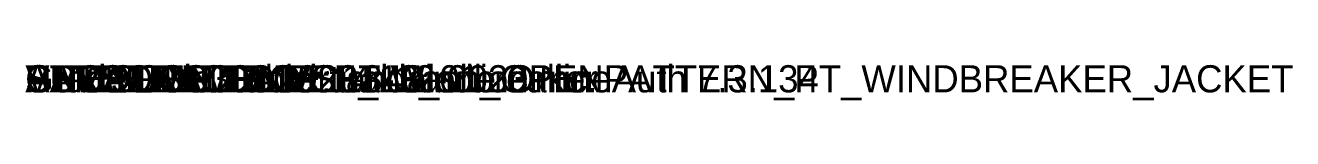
# Model space of a CAD drawing. Extents: x -1492 to 2395, y 0 to 4741.
# Drawn here: x 0 to 11.6, y -0.07 to 0.26 of the extents above; entities that cross this region are included whole.
import ezdxf

# ---------------------------------------------------------------- set-up
doc = ezdxf.new("R2010")
doc.units = 0

msp = doc.modelspace()

# ---------------------------------------------------------------- texts
at = {"layer": '1'}
for s in ['AUTHOR: CLO Virtual Fashion Inc.', 'VERSION: 3', 'STYLE NAME: 2023_13_01_OPENPATTERN_PT_WINDBREAKER_JACKET', 'SAMPLE SIZE: M', 'Grade Rule Table: PT Windbreaker', 'CREATION DATE: 18-12-2023', 'CREATION TIME: 14:43', 'UNITS: METRIC', 'PRODUCT: CLO Standalone OnlineAuth 7.3.134']:
    msp.add_text(s, height=0.25, dxfattribs=at).set_placement((0, 0))

doc.saveas('drawing.dxf')
